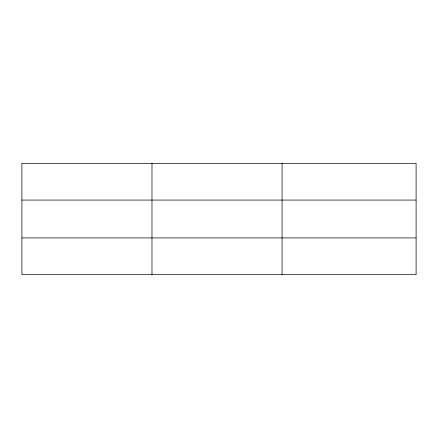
<?xml version="1.0" encoding="UTF-8"?>
<svg xmlns="http://www.w3.org/2000/svg" width="438" height="438" viewBox="0 0 438 438"><rect width="100%" height="100%" fill="white"/><g stroke="black" fill="none" stroke-linecap="round" stroke-linejoin="round"><path stroke-width="0.66" d="M151.986 163.325L151.986 274.675M282.072 163.325L282.072 274.675M416.1 200.067L416.1 163.325L21.9 163.325L21.9 274.675L416.1 274.675L416.1 200.067L21.9 200.067M21.9 237.933L416.1 237.933"/></g></svg>
